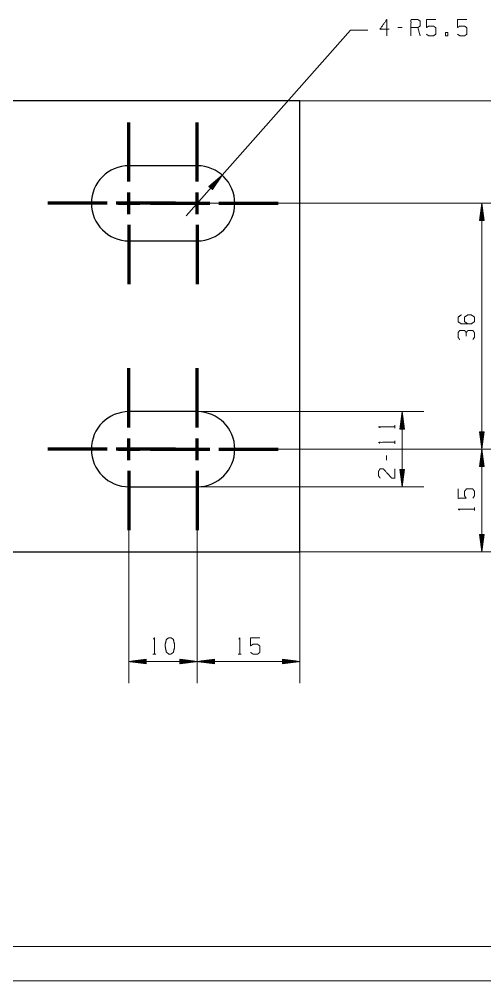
# Model space of a CAD drawing. Header units: millimetres. Extents: x 0 to 420, y 0 to 297.
# Drawn here: x 166.8 to 234.9, y 0 to 140.8 of the extents above; entities that cross this region are included whole.
import ezdxf

# ---------------------------------------------------------------- set-up
doc = ezdxf.new("R2010")
doc.units = ezdxf.units.MM
doc.layers.add('1', color=7, linetype='Continuous', true_color=0xffffff)

msp = doc.modelspace()

# ---------------------------------------------------------------- linework, layer by layer
at = {"layer": '1', "color": 95, "linetype": 'Continuous', "lineweight": 18}
for p, q in [((222.84, 139.53), (222.17, 139.53)), ((225.45, 138.33), (225.12, 139.53)), ((221.74, 80.88), (221.74, 81.31)), ((221.74, 78.61), (221.74, 79.03)), ((220.54, 76.88), (220.54, 76.21)), ((233.39, 68.83), (233.39, 69.26)), ((186.34, 47.83), (186.77, 47.83)), ((198.84, 47.83), (199.27, 47.83))]:
    msp.add_line(p, q, dxfattribs=at)
at = {"layer": '1', "color": 13, "linetype": 'Continuous', "lineweight": 18}
for p, q in [((191.21, 111.99), (215.25, 139.14)), ((215.25, 139.14), (217.79, 139.14)), ((207.83, 128.81), (251.39, 128.81)), ((196.47, 117.93), (194.54, 116.25)), ((194.65, 116.15), (195.44, 117.04)), ((194.69, 116.11), (195.74, 117.29)), ((194.73, 116.08), (196.03, 117.55)), ((194.77, 116.05), (196.32, 117.8)), ((194.81, 116.01), (196.36, 117.77)), ((194.84, 115.98), (196.14, 117.45)), ((194.88, 115.94), (195.93, 117.12)), ((195.04, 115.81), (196.47, 117.93)), ((194.54, 116.25), (194.56, 116.27)), ((194.54, 116.25), (194.56, 116.27)), ((194.54, 116.25), (195.04, 115.81)), ((194.58, 116.21), (194.86, 116.53)), ((194.62, 116.18), (195.15, 116.78)), ((194.92, 115.91), (195.71, 116.8)), ((194.96, 115.88), (195.49, 116.48)), ((195, 115.84), (195.27, 116.16)), ((195.04, 115.81), (195.06, 115.83)), ((195.04, 115.81), (195.06, 115.83)), ((194.68, 113.81), (237.65, 113.81)), ((234.48, 113.81), (234.14, 111.27)), ((234.35, 111.27), (234.35, 112.85)), ((234.4, 111.27), (234.4, 113.23)), ((234.45, 111.27), (234.45, 113.62)), ((234.81, 111.27), (234.48, 113.81)), ((234.48, 77.81), (234.48, 113.81)), ((234.5, 111.27), (234.5, 113.62)), ((234.55, 111.27), (234.55, 113.23)), ((234.61, 111.27), (234.61, 112.85)), ((234.14, 111.27), (234.81, 111.27)), ((234.15, 111.27), (234.15, 111.3)), ((234.15, 111.27), (234.15, 111.3)), ((234.2, 111.27), (234.2, 111.69)), ((234.25, 111.27), (234.25, 112.08)), ((234.3, 111.27), (234.3, 112.46)), ((234.66, 111.27), (234.66, 112.46)), ((234.71, 111.27), (234.71, 112.08)), ((234.76, 111.27), (234.76, 111.69)), ((234.81, 111.27), (234.81, 111.3)), ((234.81, 111.27), (234.81, 111.3)), ((192.83, 83.31), (226.01, 83.31)), ((222.84, 83.31), (222.5, 80.77)), ((222.81, 80.77), (222.81, 83.12)), ((223.17, 80.77), (222.84, 83.31)), ((222.84, 72.31), (222.84, 83.31)), ((222.86, 80.77), (222.86, 83.12)), ((222.66, 80.77), (222.66, 81.96)), ((222.71, 80.77), (222.71, 82.35)), ((222.76, 80.77), (222.76, 82.73)), ((222.91, 80.77), (222.91, 82.73)), ((222.96, 80.77), (222.96, 82.35)), ((223.01, 80.77), (223.01, 81.96)), ((222.5, 80.77), (223.17, 80.77)), ((222.51, 80.77), (222.51, 80.8)), ((222.51, 80.77), (222.51, 80.8)), ((222.56, 80.77), (222.56, 81.19)), ((222.61, 80.77), (222.61, 81.58)), ((223.07, 80.77), (223.07, 81.58)), ((223.12, 80.77), (223.12, 81.19)), ((223.17, 80.77), (223.17, 80.8)), ((223.17, 80.77), (223.17, 80.8)), ((234.14, 80.35), (234.48, 77.81)), ((234.81, 80.35), (234.14, 80.35)), ((234.15, 80.35), (234.15, 80.32)), ((234.15, 80.35), (234.15, 80.32)), ((234.2, 80.35), (234.2, 79.93)), ((234.25, 80.35), (234.25, 79.55)), ((234.3, 80.35), (234.3, 79.16)), ((234.35, 80.35), (234.35, 78.78)), ((234.4, 80.35), (234.4, 78.39)), ((234.45, 80.35), (234.45, 78.01)), ((234.48, 77.81), (234.81, 80.35)), ((234.5, 80.35), (234.5, 78.01)), ((234.55, 80.35), (234.55, 78.39)), ((234.61, 80.35), (234.61, 78.78)), ((234.66, 80.35), (234.66, 79.16)), ((234.71, 80.35), (234.71, 79.55)), ((234.76, 80.35), (234.76, 79.93)), ((234.81, 80.35), (234.81, 80.32)), ((234.81, 80.35), (234.81, 80.32)), ((204.68, 77.81), (237.65, 77.81)), ((204.68, 77.81), (237.65, 77.81)), ((234.48, 77.81), (234.14, 75.27)), ((234.45, 75.27), (234.45, 77.62)), ((234.81, 75.27), (234.48, 77.81)), ((234.48, 77.81), (234.48, 62.81)), ((234.5, 75.27), (234.5, 77.62)), ((234.25, 75.27), (234.25, 76.08)), ((234.3, 75.27), (234.3, 76.46)), ((234.35, 75.27), (234.35, 76.85)), ((234.4, 75.27), (234.4, 77.23)), ((234.55, 75.27), (234.55, 77.23)), ((234.61, 75.27), (234.61, 76.85)), ((234.66, 75.27), (234.66, 76.46)), ((234.71, 75.27), (234.71, 76.08)), ((222.5, 74.85), (222.84, 72.31)), ((223.17, 74.85), (222.5, 74.85)), ((222.51, 74.85), (222.51, 74.82)), ((222.51, 74.85), (222.51, 74.82)), ((222.56, 74.85), (222.56, 74.43)), ((222.61, 74.85), (222.61, 74.05)), ((222.66, 74.85), (222.66, 73.66)), ((222.71, 74.85), (222.71, 73.28)), ((222.76, 74.85), (222.76, 72.89)), ((222.81, 74.85), (222.81, 72.51)), ((222.84, 72.31), (223.17, 74.85)), ((222.86, 74.85), (222.86, 72.51)), ((222.91, 74.85), (222.91, 72.89)), ((222.96, 74.85), (222.96, 73.28)), ((223.01, 74.85), (223.01, 73.66)), ((223.07, 74.85), (223.07, 74.05)), ((223.12, 74.85), (223.12, 74.43)), ((223.17, 74.85), (223.17, 74.82)), ((223.17, 74.85), (223.17, 74.82)), ((234.14, 75.27), (234.81, 75.27)), ((234.15, 75.27), (234.15, 75.3)), ((234.15, 75.27), (234.15, 75.3)), ((234.2, 75.27), (234.2, 75.69)), ((234.76, 75.27), (234.76, 75.69)), ((234.81, 75.27), (234.81, 75.3)), ((234.81, 75.27), (234.81, 75.3)), ((192.83, 72.31), (226.01, 72.31)), ((182.83, 65.96), (182.83, 43.56)), ((192.83, 65.96), (192.83, 43.56)), ((192.83, 65.96), (192.83, 43.56)), ((234.14, 65.35), (234.48, 62.81)), ((234.81, 65.35), (234.14, 65.35)), ((234.15, 65.35), (234.15, 65.32)), ((234.15, 65.35), (234.15, 65.32)), ((234.2, 65.35), (234.2, 64.93)), ((234.25, 65.35), (234.25, 64.55)), ((234.3, 65.35), (234.3, 64.16)), ((234.35, 65.35), (234.35, 63.78)), ((234.4, 65.35), (234.4, 63.39)), ((234.45, 65.35), (234.45, 63.01)), ((234.48, 62.81), (234.81, 65.35)), ((234.5, 65.35), (234.5, 63.01)), ((234.55, 65.35), (234.55, 63.39)), ((234.61, 65.35), (234.61, 63.78)), ((234.66, 65.35), (234.66, 64.16)), ((234.71, 65.35), (234.71, 64.55)), ((234.76, 65.35), (234.76, 64.93)), ((234.81, 65.35), (234.81, 65.32)), ((234.81, 65.35), (234.81, 65.32)), ((207.83, 62.81), (207.83, 43.56)), ((207.83, 62.81), (237.65, 62.81)), ((207.83, 62.81), (251.39, 62.81)), ((185.37, 47.07), (182.83, 46.74)), ((182.83, 46.74), (185.37, 46.41)), ((192.83, 46.74), (182.83, 46.74)), ((185.37, 46.76), (183.02, 46.76)), ((185.37, 46.71), (183.02, 46.71)), ((185.37, 46.82), (183.4, 46.82)), ((185.37, 46.66), (183.4, 46.66)), ((185.37, 46.87), (183.79, 46.87)), ((185.37, 46.61), (183.79, 46.61)), ((185.37, 46.92), (184.18, 46.92)), ((185.37, 46.56), (184.18, 46.56)), ((185.37, 46.97), (184.56, 46.97)), ((185.37, 46.51), (184.56, 46.51)), ((185.37, 47.02), (184.95, 47.02)), ((185.37, 46.46), (184.95, 46.46)), ((185.37, 47.07), (185.33, 47.07)), ((185.37, 47.07), (185.33, 47.07)), ((185.37, 46.41), (185.37, 47.07)), ((190.29, 47.07), (190.32, 47.07)), ((190.29, 47.07), (190.32, 47.07)), ((190.29, 47.07), (190.29, 46.41)), ((192.83, 46.74), (190.29, 47.07)), ((190.29, 47.02), (190.7, 47.02)), ((190.29, 46.97), (191.09, 46.97)), ((190.29, 46.92), (191.48, 46.92)), ((190.29, 46.87), (191.86, 46.87)), ((190.29, 46.82), (192.25, 46.82)), ((190.29, 46.76), (192.63, 46.76)), ((190.29, 46.41), (192.83, 46.74)), ((190.29, 46.71), (192.63, 46.71)), ((190.29, 46.66), (192.25, 46.66)), ((190.29, 46.61), (191.86, 46.61)), ((190.29, 46.56), (191.48, 46.56)), ((190.29, 46.51), (191.09, 46.51)), ((190.29, 46.46), (190.7, 46.46)), ((195.37, 47.07), (192.83, 46.74)), ((192.83, 46.74), (195.37, 46.41)), ((192.83, 46.74), (207.83, 46.74)), ((195.37, 46.76), (193.02, 46.76)), ((195.37, 46.71), (193.02, 46.71)), ((195.37, 46.82), (193.4, 46.82)), ((195.37, 46.66), (193.4, 46.66)), ((195.37, 46.87), (193.79, 46.87)), ((195.37, 46.61), (193.79, 46.61)), ((195.37, 46.92), (194.18, 46.92)), ((195.37, 46.56), (194.18, 46.56)), ((195.37, 46.97), (194.56, 46.97)), ((195.37, 46.51), (194.56, 46.51)), ((195.37, 47.02), (194.95, 47.02)), ((195.37, 46.46), (194.95, 46.46)), ((195.37, 47.07), (195.33, 47.07)), ((195.37, 47.07), (195.33, 47.07)), ((195.37, 46.41), (195.37, 47.07)), ((205.29, 47.07), (205.32, 47.07)), ((205.29, 47.07), (205.32, 47.07)), ((205.29, 47.07), (205.29, 46.41)), ((207.83, 46.74), (205.29, 47.07)), ((205.29, 47.02), (205.7, 47.02)), ((205.29, 46.97), (206.09, 46.97)), ((205.29, 46.92), (206.48, 46.92)), ((205.29, 46.87), (206.86, 46.87)), ((205.29, 46.82), (207.25, 46.82)), ((205.29, 46.76), (207.63, 46.76)), ((205.29, 46.41), (207.83, 46.74)), ((205.29, 46.71), (207.63, 46.71)), ((205.29, 46.66), (207.25, 46.66)), ((205.29, 46.61), (206.86, 46.61)), ((205.29, 46.56), (206.48, 46.56)), ((205.29, 46.51), (206.09, 46.51)), ((205.29, 46.46), (205.7, 46.46)), ((185.37, 46.41), (185.33, 46.41)), ((185.37, 46.41), (185.33, 46.41)), ((190.29, 46.41), (190.32, 46.41)), ((190.29, 46.41), (190.32, 46.41)), ((195.37, 46.41), (195.33, 46.41)), ((195.37, 46.41), (195.33, 46.41)), ((205.29, 46.41), (205.32, 46.41)), ((205.29, 46.41), (205.32, 46.41))]:
    msp.add_line(p, q, dxfattribs=at)
at = {"layer": '1', "color": 30, "linetype": 'Continuous', "lineweight": 25}
for p, q in [((207.83, 128.81), (79.83, 128.81)), ((207.83, 62.81), (207.83, 128.81)), ((192.83, 119.31), (182.83, 119.31)), ((182.83, 108.31), (192.83, 108.31)), ((192.83, 83.31), (182.83, 83.31)), ((182.83, 72.31), (192.83, 72.31)), ((79.83, 62.81), (207.83, 62.81))]:
    msp.add_line(p, q, dxfattribs=at)
at = {"layer": '1', "color": 252, "linetype": 'Continuous', "lineweight": 70}
for p, q in [((182.83, 116.99), (182.83, 125.66)), ((192.83, 116.99), (192.83, 125.66)), ((182.83, 112.22), (182.83, 115.4)), ((192.83, 112.22), (192.83, 115.4)), ((179.65, 113.81), (170.98, 113.81)), ((189.65, 113.81), (180.98, 113.81)), ((181.24, 113.81), (184.41, 113.81)), ((186, 113.81), (194.68, 113.81)), ((191.24, 113.81), (194.41, 113.81)), ((196, 113.81), (204.68, 113.81)), ((182.83, 110.64), (182.83, 101.96)), ((192.83, 110.64), (192.83, 101.96)), ((182.83, 80.99), (182.83, 89.66)), ((192.83, 80.99), (192.83, 89.66)), ((182.83, 76.22), (182.83, 79.4)), ((192.83, 76.22), (192.83, 79.4)), ((179.65, 77.81), (170.98, 77.81)), ((189.65, 77.81), (180.98, 77.81)), ((181.24, 77.81), (184.41, 77.81)), ((186, 77.81), (194.68, 77.81)), ((191.24, 77.81), (194.41, 77.81)), ((196, 77.81), (204.68, 77.81)), ((182.83, 74.64), (182.83, 65.96)), ((192.83, 74.64), (192.83, 65.96))]:
    msp.add_line(p, q, dxfattribs=at)
at = {"layer": '1', "color": 132, "linetype": 'Continuous', "lineweight": 18}
for p, q in [((25, 5), (415, 5)), ((0, 0), (420, 0))]:
    msp.add_line(p, q, dxfattribs=at)
at = {"layer": '1', "color": 30, "linetype": 'Continuous', "lineweight": 25}
for centre, start, end in [((182.83, 113.81), 90, 270), ((192.83, 113.81), 270, 90), ((182.83, 77.81), 90, 270), ((192.83, 77.81), 270, 90)]:
    msp.add_arc(centre, 5.5, start, end, dxfattribs=at)
at = {"layer": '1', "color": 95, "linetype": 'Continuous', "lineweight": 18}
for points, knots in [([(224.11, 138.33), (224.11, 140.71), (225.12, 140.71), (225.45, 140.48), (225.45, 139.76), (225.12, 139.53), (224.11, 139.53)], [0, 0, 0.400952, 0.571034, 0.639278, 0.761673, 0.829919, 1, 1]), ([(220.9, 139.28), (219.56, 139.28), (220.56, 140.71), (220.56, 138.33)], [0, 0, 0.245868, 0.565295, 1, 1]), ([(226.37, 138.56), (226.7, 138.33), (227.39, 138.33), (227.73, 138.56), (227.73, 139.51), (227.39, 139.76), (226.7, 139.76), (226.37, 139.53), (226.37, 140.71), (227.73, 140.71)], [0, 0, 0.062226, 0.168341, 0.23057, 0.376816, 0.441266, 0.547381, 0.609609, 0.790491, 1, 1]), ([(230.92, 138.56), (231.26, 138.33), (231.95, 138.33), (232.28, 138.56), (232.28, 139.51), (231.95, 139.76), (231.26, 139.76), (230.92, 139.53), (230.92, 140.71), (232.28, 140.71)], [0, 0, 0.062229, 0.168344, 0.23057, 0.376816, 0.441264, 0.547379, 0.609609, 0.790491, 1, 1]), ([(229.16, 138.33), (229.49, 138.33), (229.49, 138.81), (229.16, 138.81), (229.16, 138.33)], [0, 0, 0.207092, 0.5, 0.707092, 1, 1]), ([(232.44, 96.15), (231.96, 96.47), (231.96, 97.16), (232.44, 97.49), (232.91, 97.49), (233.39, 97.16), (233.39, 96.47), (232.91, 96.15), (231.49, 96.15), (231.01, 96.47), (231.01, 97.16), (231.49, 97.49)], [0, 0, 0.076964, 0.169761, 0.248075, 0.312018, 0.390331, 0.483128, 0.560093, 0.751925, 0.82889, 0.921687, 1, 1]), ([(232.19, 94.88), (231.96, 95.21), (231.24, 95.21), (231.01, 94.88), (231.01, 94.19), (231.24, 93.85)], [0, 0, 0.153875, 0.429853, 0.583728, 0.846125, 1, 1]), ([(233.16, 93.87), (233.39, 94.19), (233.39, 94.88), (233.16, 95.21), (232.44, 95.21), (232.19, 94.88), (232.19, 94.37)], [0, 0, 0.124121, 0.343688, 0.472446, 0.703377, 0.836734, 1, 1]), ([(219.57, 80.95), (219.37, 81.1), (221.74, 81.1)], [0, 0, 0.093487, 1, 1]), ([(219.57, 78.68), (219.37, 78.82), (221.74, 78.82)], [0, 0, 0.093487, 1, 1]), ([(219.59, 73.59), (219.37, 73.91), (219.37, 74.6), (219.59, 74.94), (220.07, 74.94), (221.27, 73.58), (221.74, 73.59), (221.74, 74.94)], [0, 0, 0.069693, 0.192977, 0.265274, 0.350226, 0.674741, 0.759751, 1, 1]), ([(233.16, 70.63), (233.39, 70.97), (233.39, 71.66), (233.16, 71.99), (232.21, 71.99), (231.96, 71.66), (231.96, 70.97), (232.19, 70.63), (231.01, 70.63), (231.01, 71.99)], [0, 0, 0.062228, 0.168343, 0.230571, 0.376815, 0.441266, 0.547381, 0.609609, 0.79049, 1, 1]), ([(231.21, 68.9), (231.01, 69.04), (233.39, 69.04)], [0, 0, 0.093492, 1, 1]), ([(186.41, 50.01), (186.56, 50.21), (186.56, 47.83)], [0, 0, 0.093492, 1, 1]), ([(188.99, 47.83), (189.33, 48.08), (189.5, 48.78), (189.5, 49.26), (189.33, 49.98), (188.99, 50.21), (188.66, 50.21), (188.32, 49.98), (188.14, 49.26), (188.16, 48.78), (188.32, 48.08), (188.66, 47.83), (188.99, 47.83)], [0, 0, 0.067524, 0.18397, 0.260583, 0.380942, 0.446139, 0.500306, 0.565503, 0.685863, 0.762528, 0.878309, 0.945833, 1, 1]), ([(198.91, 50.01), (199.06, 50.21), (199.06, 47.83)], [0, 0, 0.093492, 1, 1]), ([(200.64, 48.06), (200.98, 47.83), (201.67, 47.83), (202, 48.06), (202, 49.01), (201.67, 49.26), (200.98, 49.26), (200.64, 49.03), (200.64, 50.21), (202, 50.21)], [0, 0, 0.062229, 0.168345, 0.230571, 0.376815, 0.441264, 0.547379, 0.609608, 0.79049, 1, 1])]:
    msp.add_open_spline(points, degree=1, knots=knots, dxfattribs=at)

doc.saveas('drawing.dxf')
